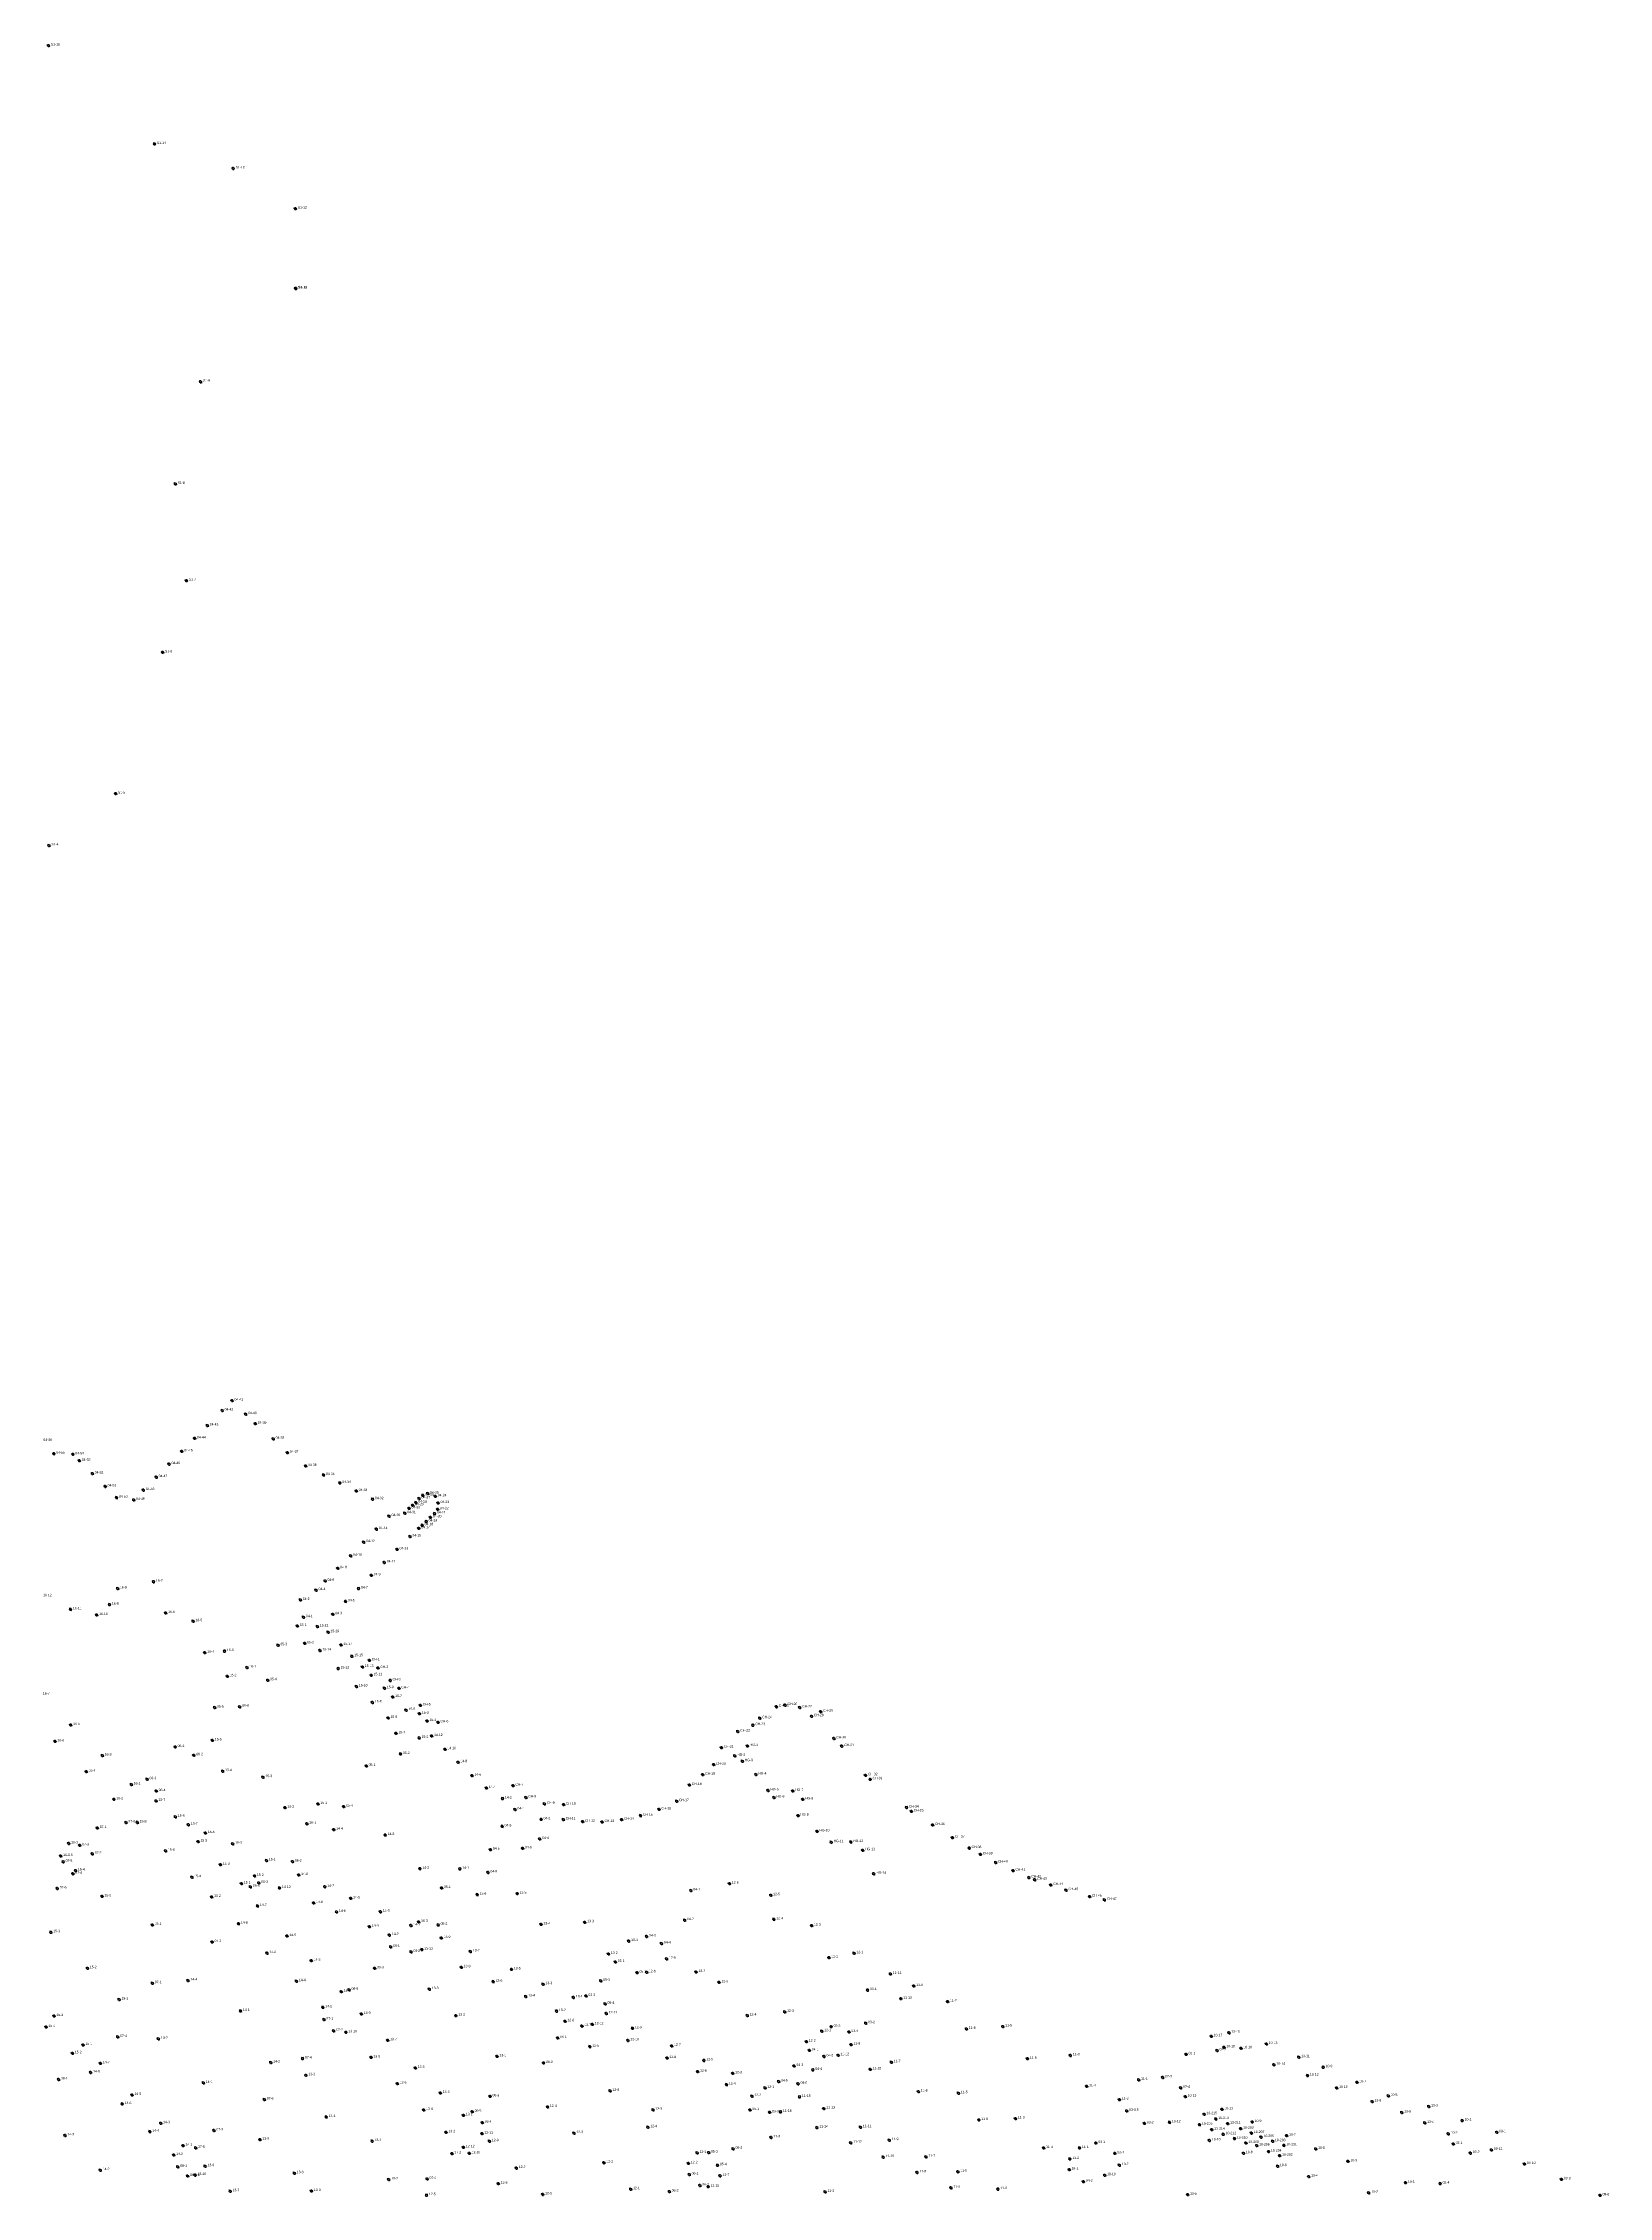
# Model space of a CAD drawing. Header units: inches. Extents: x 486468 to 494393, y 5455952 to 5461583.
# Drawn here: x 490430 to 491712, y 5459442 to 5461206 of the extents above; entities that cross this region are included whole.
import ezdxf

# ---------------------------------------------------------------- set-up
doc = ezdxf.new("R2010")
doc.units = ezdxf.units.IN
doc.header["$MEASUREMENT"] = 0
doc.layers.add('StreetLightingPoles', color=10, linetype='Continuous')

# ---------------------------------------------------------------- blocks, each defined once
blk = doc.blocks.new('Light')
at = {"color": 255}
for p, q in [((-0.7, 0.2), (-1.2, 0.4)), ((-0.4, 0.6), (-0.7, 1)), ((0, 0.7), (0, 1.2)), ((0.4, 0.6), (0.7, 1)), ((0.7, 0.2), (1.2, 0.4)), ((-0.7, -0.2), (-1.2, -0.4)), ((-0.4, -0.6), (-0.7, -1)), ((0, -0.8), (0, -1.3)), ((0.4, -0.6), (0.7, -1)), ((0.7, -0.2), (1.2, -0.4))]:
    blk.add_line(p, q, dxfattribs=at)
blk.add_circle((0, 0), 0.75, dxfattribs=at)

msp = doc.modelspace()

# ---------------------------------------------------------------- block references
at = {"layer": 'StreetLightingPoles'}
for p in [(490434.276, 5461203.746), (490521.176, 5461123.114), (490585.587, 5461103.136), (490636.508, 5461070.156), (490636.649, 5461004.906), (490636.852, 5461005.009), (490558.941, 5460928.462), (490538.152, 5460844.891), (490547.262, 5460765.673), (490527.813, 5460706.935), (490489.342, 5460591.26), (490434.713, 5460548.831), (490576.583, 5460086.251), (490584.622, 5460094.366), (490564.395, 5460073.948), (490595.8, 5460083.271), (490603.685, 5460075.442), (490438.747, 5460050.921), (490454.331, 5460050.388), (490543.431, 5460052.784), (490553.96, 5460063.413), (490618.344, 5460063.068), (490629.939, 5460051.714), (490459.633, 5460045.124), (490470.222, 5460034.612), (490522.56, 5460031.716), (490533.115, 5460042.371), (490644.841, 5460040.852), (490659.514, 5460033.489), (490480.809, 5460024.101), (490490.064, 5460014.914), (490504.072, 5460013.053), (490512.033, 5460021.089), (490672.902, 5460026.893), (490686.324, 5460020.326), (490699.609, 5460013.622), (490737.733, 5460014.199), (490740.838, 5460016.758), (490744.815, 5460018.258), (490751.025, 5460016.009), (490713.196, 5459999.762), (490726.012, 5460002.181), (490729.583, 5460006.135), (490732.455, 5460008.617), (490735.094, 5460010.788), (490743.565, 5459995.355), (490746.981, 5459998.766), (490750.396, 5460001.946), (490752.88, 5460005.357), (490753.354, 5460010.504), (490692.455, 5459978.475), (490702.794, 5459989.139), (490730.273, 5459983.091), (490737.505, 5459989.822), (490740.299, 5459992.303), (490681.808, 5459967.285), (490709.288, 5459961.857), (490719.78, 5459972.582), (490520.336, 5459946.014), (490660.821, 5459946.753), (490671.162, 5459957.1), (490698.653, 5459951.312), (490484.322, 5459927.357), (490490.911, 5459940.502), (490640.542, 5459931.224), (490653.464, 5459939.17), (490677.511, 5459930.005), (490688.162, 5459940.507), (490452.392, 5459923.448), (490473.778, 5459918.827), (490530.251, 5459920.45), (490552.699, 5459913.735), (490638.062, 5459909.886), (490643.104, 5459917.034), (490654.45, 5459909.382), (490667.09, 5459919.438), (490622.171, 5459894.085), (490644.126, 5459895.635), (490656.595, 5459889.796), (490663.235, 5459904.752), (490673.83, 5459894.269), (490562.303, 5459887.954), (490578.462, 5459889.245), (490596.805, 5459875.846), (490671.517, 5459875.02), (490682.723, 5459885.072), (490691.321, 5459876.316), (490697.095, 5459881.7), (490704.025, 5459875.392), (490580.697, 5459868.671), (490613.753, 5459865.414), (490686.439, 5459860.243), (490698.56, 5459869.484), (490709.337, 5459858.907), (490714.08, 5459865.262), (490721.238, 5459858.805), (490570.344, 5459843.075), (490590.978, 5459843.652), (490699.584, 5459847.226), (490716.21, 5459851.667), (490727.147, 5459840.922), (490738.066, 5459838.047), (490738.79, 5459844.846), (491030.238, 5459843.711), (491037.413, 5459845.064), (491049.352, 5459843.105), (491066.528, 5459839.621), (490452.543, 5459828.796), (490712.374, 5459834.561), (490718.761, 5459821.903), (490744.312, 5459832.045), (490748.004, 5459819.718), (490753.294, 5459830.956), (490998.652, 5459823.437), (491010.98, 5459828.641), (491016.611, 5459834.318), (491058.98, 5459835.951), (490439.713, 5459815.405), (490478.393, 5459803.766), (490538.102, 5459810.75), (490553.287, 5459803.997), (490568.512, 5459816.154), (490722.563, 5459804.974), (490737.843, 5459818.197), (490758.889, 5459808.912), (490985.293, 5459810.23), (490996.212, 5459803.48), (491006.581, 5459811.588), (491077.32, 5459817.756), (491083.771, 5459811.486), (490465.263, 5459790.556), (490515.024, 5459784.377), (490576.945, 5459790.975), (490609.917, 5459786.077), (490694.492, 5459795.264), (490769.534, 5459798.284), (490781.021, 5459787.272), (490969.995, 5459788.046), (490978.912, 5459796.313), (491002.364, 5459799.13), (491013.459, 5459788.228), (491103.168, 5459787.627), (491107.003, 5459784.325), (490487.893, 5459767.926), (490502.138, 5459780.021), (490522.372, 5459766.62), (490522.599, 5459774.676), (490792.842, 5459777.203), (490806.046, 5459768.581), (490814.67, 5459779.111), (490825.213, 5459769.424), (490948.573, 5459766.398), (490959.026, 5459779.642), (491023.397, 5459775.177), (491028.224, 5459769.408), (491043.63, 5459774.785), (491051.788, 5459767.905), (490497.786, 5459748.951), (490507.043, 5459748.926), (490538.324, 5459753.58), (490627.972, 5459761.044), (490654.906, 5459764.136), (490676.019, 5459761.91), (490816.287, 5459759.614), (490837.682, 5459751.532), (490840.395, 5459764.231), (490855.79, 5459751.37), (490856.014, 5459763.583), (490871.652, 5459749.659), (490887.571, 5459749.32), (490903.577, 5459751.241), (490919.018, 5459754.562), (490934.186, 5459759.665), (491048.036, 5459754.589), (491136.762, 5459761.21), (491140.73, 5459758.04), (490450.954, 5459731.815), (490474.333, 5459744.415), (490548.947, 5459747.094), (490556.844, 5459733.307), (490562.794, 5459740.338), (490585.244, 5459731.487), (490645.948, 5459747.914), (490667.917, 5459743.12), (490709.979, 5459738.662), (490805.768, 5459745.788), (490836.454, 5459735.504), (491063.597, 5459741.691), (491075.081, 5459732.815), (491091.197, 5459732.968), (491158.117, 5459746.865), (491174.385, 5459736.562), (490444.413, 5459721.46), (490446.384, 5459716.699), (490459.973, 5459730.261), (490470.239, 5459723.331), (490530.214, 5459725.757), (490575.138, 5459714.452), (490612.825, 5459717.819), (490634.093, 5459716.954), (490796.145, 5459726.732), (490822.473, 5459727.777), (491100.866, 5459726.224), (491188.07, 5459727.998), (491197.251, 5459722.87), (491209.7, 5459716.187), (490454.353, 5459706.986), (490456.479, 5459709.597), (490551.764, 5459704.197), (490592.282, 5459698.93), (490599.632, 5459696.281), (490603.049, 5459705.197), (490606.451, 5459699.49), (490639.235, 5459705.949), (490660.627, 5459696.329), (490738.373, 5459711.082), (490771.127, 5459711.03), (490794.185, 5459708.055), (490991.838, 5459698.929), (491109.997, 5459706.953), (491224.016, 5459709.505), (491236.932, 5459703.91), (491241.756, 5459702.045), (491254.876, 5459697.769), (490441.573, 5459694.954), (490478.214, 5459688.495), (490567.921, 5459688.002), (490605.478, 5459680.565), (490623.503, 5459695.379), (490651.389, 5459683.031), (490681.773, 5459686.819), (490756.177, 5459695.282), (490785.307, 5459689.882), (490818.072, 5459690.717), (490960.245, 5459693.271), (491025.604, 5459689.403), (491267.357, 5459693.554), (491286.654, 5459688.27), (491298.791, 5459685.628), (490519.303, 5459665.076), (490589.919, 5459666.094), (490670.13, 5459675.742), (490697.094, 5459663.644), (490706.075, 5459675.87), (490731.066, 5459664.651), (490737.358, 5459667.53), (490753.397, 5459665.12), (490837.604, 5459665.512), (490873.321, 5459667.258), (490955.148, 5459668.984), (491028.172, 5459669.697), (491059.062, 5459664.515), (490436.316, 5459659.112), (490568.314, 5459651.147), (490629.577, 5459655.969), (490713.47, 5459656.757), (490714.478, 5459647.143), (490731.144, 5459643.05), (490740.023, 5459644.823), (490755.88, 5459654.344), (490779.778, 5459643.339), (490909.38, 5459651.847), (490924.009, 5459655.66), (490936.155, 5459649.856), (490466.231, 5459629.622), (490613.275, 5459642.001), (490649.456, 5459635.792), (490701.325, 5459629.54), (490772.283, 5459630.427), (490813.395, 5459628.72), (490892.744, 5459641.339), (490898.412, 5459634.801), (490916.22, 5459626.036), (490923.968, 5459626.346), (490940.358, 5459637.347), (490964.53, 5459626.484), (491073.241, 5459638.241), (491093.774, 5459641.931), (491123.493, 5459624.982), (490519.354, 5459617.365), (490548.563, 5459619.606), (490637.337, 5459619.027), (490674.061, 5459610.387), (490680.464, 5459611.944), (490746.182, 5459612.51), (490798.4, 5459618.585), (490839.169, 5459616.555), (490886.436, 5459619.288), (490983.221, 5459618.084), (491104.852, 5459611.734), (491142.731, 5459615.084), (490438.943, 5459590.533), (490492.178, 5459604.007), (490591.584, 5459594.677), (490658.964, 5459597.598), (490690.475, 5459592.189), (490767.825, 5459590.843), (490825.076, 5459606.489), (490850.236, 5459594.535), (490864.084, 5459605.719), (490874.377, 5459606.964), (490890.021, 5459600.448), (490890.993, 5459592.611), (491006.366, 5459590.928), (491037.014, 5459593.91), (491132.115, 5459604.738), (491170.396, 5459602.214), (490432.383, 5459581.563), (490490.994, 5459573.424), (490659.882, 5459587.656), (490667.818, 5459578.389), (490677.824, 5459577.192), (490851.199, 5459572.539), (490857.203, 5459586.223), (490871.039, 5459582.269), (490879.596, 5459583.645), (490912.485, 5459580.395), (491067.39, 5459578.069), (491075.119, 5459581.734), (491089.662, 5459577.421), (491103.367, 5459584.646), (491185.751, 5459579.964), (491215.539, 5459581.881), (491386.254, 5459573.926), (491400.805, 5459576.783), (490453.943, 5459560.013), (490462.653, 5459566.824), (490524.405, 5459571.85), (490642.324, 5459555.725), (490698.429, 5459556.709), (490712.035, 5459570.639), (490801.554, 5459557.443), (490877.546, 5459565.424), (490908.785, 5459570.525), (490940.765, 5459556.156), (490944.455, 5459566.026), (491054.821, 5459569.555), (491057.237, 5459562.444), (491069.286, 5459557.423), (491080.709, 5459558.396), (491091.417, 5459567.009), (491235.772, 5459555.628), (491270.923, 5459558.24), (491365.663, 5459559.17), (491391.042, 5459562.286), (491396.621, 5459564.821), (491410.503, 5459564.11), (491431.347, 5459567.656), (491457.846, 5459556.805), (490442.653, 5459538.563), (490468.843, 5459544.314), (490476.883, 5459551.764), (490616.344, 5459552.417), (490645.032, 5459542.019), (490734.655, 5459548.01), (490839.635, 5459552.042), (490965.785, 5459544.916), (490970.855, 5459554.157), (490994.485, 5459543.537), (491032.033, 5459536.863), (491044.597, 5459549.643), (491060.094, 5459546.445), (491107.06, 5459546.8), (491124.303, 5459552.684), (491326.772, 5459538.231), (491346.521, 5459540.211), (491437.555, 5459550.591), (491465.051, 5459541.726), (491477.863, 5459548.606), (490502.754, 5459525.894), (490561.147, 5459535.784), (490611.039, 5459522.135), (490719.874, 5459535.179), (490755.135, 5459527.53), (490795.855, 5459524.771), (490894.076, 5459529.24), (490989.415, 5459534.287), (491010.265, 5459524.917), (491020.905, 5459531.668), (491048.05, 5459535.038), (491049.175, 5459524.34), (491146.461, 5459528.644), (491179.281, 5459527.326), (491284.252, 5459532.908), (491311.091, 5459522.04), (491361.27, 5459531.733), (491364.989, 5459524.544), (491488.853, 5459531.633), (491505.479, 5459536.225), (491517.87, 5459520.464), (491531.135, 5459525.152), (490494.714, 5459518.454), (490526.214, 5459502.734), (490661.704, 5459507.87), (490741.434, 5459513.629), (490774.075, 5459509.25), (490781.28, 5459512.14), (490789.514, 5459503.205), (490842.91, 5459516.083), (490929.274, 5459513.705), (491008.579, 5459513.566), (491024.725, 5459511.606), (491033.627, 5459512.025), (491069.065, 5459514.711), (491196.011, 5459505.417), (491225.936, 5459506.533), (491316.967, 5459512.832), (491331.472, 5459502.647), (491352.075, 5459503.445), (491376.617, 5459501.561), (491380.329, 5459510.098), (491389.993, 5459506.179), (491394.967, 5459514.106), (491399.727, 5459502.33), (491419.771, 5459503.74), (491542.136, 5459511.482), (491560.986, 5459503.045), (491564.278, 5459516.406), (491591.661, 5459504.907), (490447.93, 5459492.716), (490517.344, 5459495.824), (490544.534, 5459484.415), (490569.854, 5459496.815), (490607.499, 5459489.228), (490699.331, 5459488.101), (490759.754, 5459495.309), (490789.233, 5459494.173), (490795.292, 5459488.038), (490864.593, 5459494.61), (490925.003, 5459499.497), (491025.885, 5459491.096), (491063.385, 5459499.228), (491091.174, 5459486.709), (491099.008, 5459499.483), (491122.649, 5459488.877), (491291.747, 5459486.586), (491384.773, 5459488.645), (491386.632, 5459497.502), (491396.016, 5459493.723), (491405.292, 5459490.078), (491410.281, 5459498.255), (491414.672, 5459486.488), (491419.163, 5459494.665), (491423.419, 5459484.439), (491427.068, 5459491.376), (491436.418, 5459488.039), (491445.672, 5459484.572), (491447.961, 5459492.531), (491580.251, 5459494.081), (491584.348, 5459485.774), (491619.903, 5459495.356), (490536.964, 5459476.694), (490540.194, 5459466.994), (490554.799, 5459482.577), (490562.604, 5459467.575), (490764.644, 5459477.86), (490774.044, 5459483.029), (490778.799, 5459478.084), (490889.036, 5459470.379), (490958.178, 5459469.935), (490965.355, 5459478.473), (490974.72, 5459478.707), (490982.044, 5459468.336), (490994.827, 5459481.766), (491117.644, 5459474.979), (491152.697, 5459475.235), (491248.997, 5459482.496), (491270.499, 5459473.407), (491278.405, 5459482.496), (491307.297, 5459478.099), (491311.057, 5459468.418), (491412.599, 5459478.163), (491433.141, 5459479.499), (491440.512, 5459467.571), (491442.202, 5459476.16), (491471.719, 5459481.72), (491498.091, 5459471.52), (491598.359, 5459478.275), (491615.503, 5459480.897), (491642.647, 5459469.387), (490476.736, 5459464.33), (490548.266, 5459459.47), (490554.374, 5459460.275), (490635.621, 5459461.824), (490712.935, 5459456.679), (490744.289, 5459457.15), (490802.584, 5459453.231), (490817.415, 5459466.001), (490910.917, 5459448.709), (490958.901, 5459460.756), (490967.652, 5459451.786), (490974.393, 5459450.824), (490984.204, 5459459.725), (491145.423, 5459462.44), (491173.193, 5459449.88), (491178.846, 5459463.007), (491211.532, 5459448.798), (491270.038, 5459464.676), (491281.591, 5459454.89), (491298.948, 5459460.165), (491466.007, 5459459.055), (491545.246, 5459454.081), (491573.645, 5459453.336), (491672.923, 5459456.831), (490583.084, 5459447.095), (490649.639, 5459447.286), (490743.824, 5459443.839), (490838.974, 5459444.452), (490942.554, 5459446.781), (491070.116, 5459446.524), (491366.958, 5459444.264), (491515.174, 5459445.758), (491704.555, 5459443.649)]:
    msp.add_blockref('Light', p, dxfattribs=at)

# ---------------------------------------------------------------- texts
for s, p in [('S1-15', (490436.276, 5461203.746)), ('S1-14', (490523.176, 5461123.114)), ('S1-13', (490587.587, 5461103.136)), ('S1-12', (490638.508, 5461070.156)), ('S1-10', (490638.649, 5461004.906)), ('S1-11', (490638.852, 5461005.009)), ('S1-9', (490560.941, 5460928.462)), ('S1-8', (490540.152, 5460844.891)), ('S1-7', (490549.262, 5460765.673)), ('S1-6', (490529.813, 5460706.935)), ('S1-5', (490491.342, 5460591.26)), ('S1-4', (490436.713, 5460548.831)), ('04-42', (490578.583, 5460086.251)), ('04-41', (490586.622, 5460094.366)), ('04-40', (490597.8, 5460083.271)), ('04-43', (490566.395, 5460073.948)), ('04-39', (490605.685, 5460075.442)), ('04-56', (490430.217, 5460061.374)), ('04-55', (490440.747, 5460050.921)), ('04-54', (490456.331, 5460050.388)), ('04-45', (490545.431, 5460052.784)), ('04-44', (490555.96, 5460063.413)), ('04-38', (490620.344, 5460063.068)), ('04-37', (490631.939, 5460051.714)), ('04-53', (490461.633, 5460045.124)), ('04-52', (490472.222, 5460034.612)), ('04-47', (490524.56, 5460031.716)), ('04-46', (490535.115, 5460042.371)), ('04-36', (490646.841, 5460040.852)), ('04-35', (490661.514, 5460033.489)), ('04-51', (490482.809, 5460024.101)), ('04-50', (490492.064, 5460014.914)), ('04-49', (490506.072, 5460013.053)), ('04-48', (490514.033, 5460021.089)), ('04-34', (490674.902, 5460026.893)), ('04-33', (490688.324, 5460020.326)), ('04-32', (490701.609, 5460013.622)), ('04-27', (490739.733, 5460014.199)), ('04-26', (490742.838, 5460016.758)), ('04-25', (490746.815, 5460018.258)), ('04-24', (490753.025, 5460016.009)), ('04-16', (490715.196, 5459999.762)), ('04-31', (490728.012, 5460002.181)), ('04-30', (490731.583, 5460006.135)), ('04-29', (490734.455, 5460008.617)), ('04-28', (490737.094, 5460010.788)), ('04-19', (490745.565, 5459995.355)), ('04-20', (490748.981, 5459998.766)), ('04-21', (490752.396, 5460001.946)), ('04-22', (490754.88, 5460005.357)), ('04-23', (490755.354, 5460010.504)), ('04-12', (490694.455, 5459978.475)), ('04-14', (490704.794, 5459989.139)), ('04-15', (490732.273, 5459983.091)), ('04-17', (490739.505, 5459989.822)), ('04-18', (490742.299, 5459992.303)), ('04-10', (490683.808, 5459967.285)), ('04-11', (490711.288, 5459961.857)), ('04-13', (490721.78, 5459972.582)), ('16-7', (490522.336, 5459946.014)), ('04-6', (490662.821, 5459946.753)), ('04-8', (490673.162, 5459957.1)), ('04-9', (490700.653, 5459951.312)), ('16-12', (490429.973, 5459934.163)), ('16-8', (490486.322, 5459927.357)), ('16-9', (490492.911, 5459940.502)), ('04-2', (490642.542, 5459931.224)), ('04-4', (490655.464, 5459939.17)), ('04-5', (490679.511, 5459930.005)), ('04-7', (490690.162, 5459940.507)), ('16-11', (490454.392, 5459923.448)), ('16-10', (490475.778, 5459918.827)), ('16-6', (490532.251, 5459920.45)), ('16-5', (490554.699, 5459913.735)), ('05-1', (490640.062, 5459909.886)), ('04-1', (490645.104, 5459917.034)), ('15-21', (490656.45, 5459909.382)), ('04-3', (490669.09, 5459919.438)), ('16-3', (490580.462, 5459889.245)), ('05-3', (490624.171, 5459894.085)), ('05-2', (490646.126, 5459895.635)), ('15-14', (490658.595, 5459889.796)), ('15-19', (490665.235, 5459904.752)), ('15-17', (490675.83, 5459894.269)), ('16-4', (490564.303, 5459887.954)), ('16-1', (490598.805, 5459875.846)), ('15-12', (490673.517, 5459875.02)), ('15-15', (490684.723, 5459885.072)), ('15-13', (490693.321, 5459876.316)), ('CH-1', (490699.095, 5459881.7)), ('CH-2', (490706.025, 5459875.392)), ('16-7', (490429.752, 5459853.595)), ('16-2', (490582.697, 5459868.671)), ('05-4', (490615.753, 5459865.414)), ('15-10', (490688.439, 5459860.243)), ('15-11', (490700.56, 5459869.484)), ('15-9', (490711.337, 5459858.907)), ('CH-3', (490716.08, 5459865.262)), ('CH-4', (490723.238, 5459858.805)), ('05-5', (490572.344, 5459843.075)), ('05-6', (490592.978, 5459843.652)), ('15-8', (490701.584, 5459847.226)), ('15-7', (490718.21, 5459851.667)), ('15-5', (490729.147, 5459840.922)), ('15-3', (490740.066, 5459838.047)), ('CH-5', (490740.79, 5459844.846)), ('CH-25', (491032.238, 5459843.711)), ('CH-26', (491039.413, 5459845.064)), ('CH-27', (491051.352, 5459843.105)), ('CH-28', (491060.98, 5459835.951)), ('CH-29', (491068.528, 5459839.621)), ('16-5', (490454.543, 5459828.796)), ('15-6', (490714.374, 5459834.561)), ('15-4', (490720.761, 5459821.903)), ('15-2', (490739.843, 5459818.197)), ('15-1', (490746.312, 5459832.045)), ('14-12', (490750.004, 5459819.718)), ('CH-6', (490755.294, 5459830.956)), ('CH-22', (491000.652, 5459823.437)), ('CH-23', (491012.98, 5459828.641)), ('CH-24', (491018.611, 5459834.318)), ('16-6', (490441.713, 5459815.405)), ('16-3', (490480.393, 5459803.766)), ('06-1', (490540.102, 5459810.75)), ('06-2', (490555.287, 5459803.997)), ('15-5', (490570.512, 5459816.154)), ('05-2', (490724.563, 5459804.974)), ('14-10', (490760.889, 5459808.912)), ('CH-21', (490987.293, 5459810.23)), ('HG-2', (490998.212, 5459803.48)), ('HG-1', (491008.581, 5459811.588)), ('CH-30', (491079.32, 5459817.756)), ('CH-31', (491085.771, 5459811.486)), ('16-4', (490467.263, 5459790.556)), ('06-3', (490517.024, 5459784.377)), ('15-4', (490578.945, 5459790.975)), ('15-3', (490611.917, 5459786.077)), ('05-1', (490696.492, 5459795.264)), ('14-8', (490771.534, 5459798.284)), ('14-6', (490783.021, 5459787.272)), ('CH-19', (490971.995, 5459788.046)), ('CH-20', (490980.912, 5459796.313)), ('HG-3', (491004.364, 5459799.13)), ('HG-4', (491015.459, 5459788.228)), ('CH-32', (491105.168, 5459787.627)), ('CH-33', (491109.003, 5459784.325)), ('16-2', (490489.893, 5459767.926)), ('16-1', (490504.138, 5459780.021)), ('15-7', (490524.372, 5459766.62)), ('06-4', (490524.599, 5459774.676)), ('14-4', (490794.842, 5459777.203)), ('14-2', (490808.046, 5459768.581)), ('CH-7', (490816.67, 5459779.111)), ('CH-8', (490827.213, 5459769.424)), ('CH-17', (490950.573, 5459766.398)), ('CH-18', (490961.026, 5459779.642)), ('HG-5', (491025.397, 5459775.177)), ('HG-6', (491030.224, 5459769.408)), ('HG-7', (491045.63, 5459774.785)), ('HG-8', (491053.788, 5459767.905)), ('07-0.6', (490499.786, 5459748.951)), ('15-8', (490509.043, 5459748.926)), ('15-9', (490540.324, 5459753.58)), ('15-2', (490629.972, 5459761.044)), ('06-1', (490647.948, 5459747.914)), ('15-1', (490656.906, 5459764.136)), ('05-4', (490678.019, 5459761.91)), ('04-1', (490818.287, 5459759.614)), ('04-2', (490839.682, 5459751.532)), ('CH-9', (490842.395, 5459764.231)), ('CH-11', (490857.79, 5459751.37)), ('CH-10', (490858.014, 5459763.583)), ('CH-12', (490873.652, 5459749.659)), ('CH-13', (490889.571, 5459749.32)), ('CH-14', (490905.577, 5459751.241)), ('CH-15', (490921.018, 5459754.562)), ('CH-16', (490936.186, 5459759.665)), ('HG-9', (491050.036, 5459754.589)), ('CH-34', (491138.762, 5459761.21)), ('CH-35', (491142.73, 5459758.04)), ('16-1', (490452.954, 5459731.815)), ('07-3', (490461.973, 5459730.261)), ('07-1', (490476.333, 5459744.415)), ('15-7', (490550.947, 5459747.094)), ('15-5', (490558.844, 5459733.307)), ('15-5', (490564.794, 5459740.338)), ('15-3', (490587.244, 5459731.487)), ('14-4', (490669.917, 5459743.12)), ('14-3', (490711.979, 5459738.662)), ('04-3', (490807.768, 5459745.788)), ('04-4', (490838.454, 5459735.504)), ('HG-10', (491065.597, 5459741.691)), ('HG-11', (491077.081, 5459732.815)), ('HG-12', (491093.197, 5459732.968)), ('CH-36', (491160.117, 5459746.865)), ('CH-37', (491176.385, 5459736.562)), ('16-0.6', (490446.413, 5459721.46)), ('07-5', (490448.384, 5459716.699)), ('07-2', (490472.239, 5459723.331)), ('15-6', (490532.214, 5459725.757)), ('15-3', (490577.138, 5459714.452)), ('15-1', (490614.825, 5459717.819)), ('06-2', (490636.093, 5459716.954)), ('04-5', (490798.145, 5459726.732)), ('04-6', (490824.473, 5459727.777)), ('HG-13', (491102.866, 5459726.224)), ('CH-38', (491190.07, 5459727.998)), ('CH-39', (491199.251, 5459722.87)), ('CH-40', (491211.7, 5459716.187)), ('07-6', (490443.573, 5459694.954)), ('07-4', (490456.353, 5459706.986)), ('15-4', (490458.479, 5459709.597)), ('15-4', (490553.764, 5459704.197)), ('15-1', (490594.282, 5459698.93)), ('06-5', (490601.632, 5459696.281)), ('15-2', (490605.049, 5459705.197)), ('06-3', (490608.451, 5459699.49)), ('14-10', (490625.503, 5459695.379)), ('14-9', (490641.235, 5459705.949)), ('14-7', (490662.627, 5459696.329)), ('14-2', (490740.373, 5459711.082)), ('05-1', (490758.177, 5459695.282)), ('14-1', (490773.127, 5459711.03)), ('04-8', (490796.185, 5459708.055)), ('12-6', (490993.838, 5459698.929)), ('HG-14', (491111.997, 5459706.953)), ('CH-41', (491226.016, 5459709.505)), ('CH-42', (491238.932, 5459703.91)), ('CH-43', (491243.756, 5459702.045)), ('CH-44', (491256.876, 5459697.769)), ('15-2', (490480.214, 5459688.495)), ('15-2', (490569.921, 5459688.002)), ('14-7', (490607.478, 5459680.565)), ('14-8', (490653.389, 5459683.031)), ('14-5', (490683.773, 5459686.819)), ('13-6', (490787.307, 5459689.882)), ('13-5', (490820.072, 5459690.717)), ('04-1', (490962.245, 5459693.271)), ('12-5', (491027.604, 5459689.403)), ('CH-45', (491269.357, 5459693.554)), ('CH-46', (491288.654, 5459688.27)), ('CH-47', (491300.791, 5459685.628)), ('15-1', (490521.303, 5459665.076)), ('14-8', (490591.919, 5459666.094)), ('14-6', (490672.13, 5459675.742)), ('14-4', (490699.094, 5459663.644)), ('14-3', (490708.075, 5459675.87)), ('14-1', (490733.066, 5459664.651)), ('05-3', (490739.358, 5459667.53)), ('05-2', (490755.397, 5459665.12)), ('13-4', (490839.604, 5459665.512)), ('13-3', (490875.321, 5459667.258)), ('04-2', (490957.148, 5459668.984)), ('12-4', (491030.172, 5459669.697)), ('12-3', (491061.062, 5459664.515)), ('15-3', (490438.316, 5459659.112)), ('07-2', (490570.314, 5459651.147)), ('14-6', (490615.275, 5459642.001)), ('14-5', (490631.577, 5459655.969)), ('14-2', (490715.47, 5459656.757)), ('06-1', (490716.478, 5459647.143)), ('06-2', (490733.144, 5459643.05)), ('13-10', (490742.023, 5459644.823)), ('13-9', (490757.88, 5459654.344)), ('13-7', (490781.778, 5459643.339)), ('13-1', (490911.38, 5459651.847)), ('04-3', (490926.009, 5459655.66)), ('04-4', (490938.155, 5459649.856)), ('12-1', (491095.774, 5459641.931)), ('15-2', (490468.231, 5459629.622)), ('14-3', (490651.456, 5459635.792)), ('06-3', (490703.325, 5459629.54)), ('13-8', (490774.283, 5459630.427)), ('13-5', (490815.395, 5459628.72)), ('13-2', (490894.744, 5459641.339)), ('05-1', (490900.412, 5459634.801)), ('05-2', (490918.22, 5459626.036)), ('12-6', (490925.968, 5459626.346)), ('12-9', (490942.358, 5459637.347)), ('12-7', (490966.53, 5459626.484)), ('12-2', (491075.241, 5459638.241)), ('11-11', (491125.493, 5459624.982)), ('07-1', (490521.354, 5459617.365)), ('14-4', (490550.563, 5459619.606)), ('14-4', (490639.337, 5459619.027)), ('14-1', (490676.061, 5459610.387)), ('06-5', (490682.464, 5459611.944)), ('13-3', (490748.182, 5459612.51)), ('13-6', (490800.4, 5459618.585)), ('13-3', (490841.169, 5459616.555)), ('05-5', (490876.377, 5459606.964)), ('05-3', (490888.436, 5459619.288)), ('12-5', (490985.221, 5459618.084)), ('03-1', (491106.852, 5459611.734)), ('11-9', (491144.731, 5459615.084)), ('15-3', (490440.943, 5459590.533)), ('15-1', (490494.178, 5459604.007)), ('14-1', (490593.584, 5459594.677)), ('14-2', (490660.964, 5459597.598)), ('13-9', (490692.475, 5459592.189)), ('13-2', (490769.825, 5459590.843)), ('13-4', (490827.076, 5459606.489)), ('13-2', (490852.236, 5459594.535)), ('13-1', (490866.084, 5459605.719)), ('05-4', (490892.021, 5459600.448)), ('12-11', (490892.993, 5459592.611)), ('12-4', (491008.366, 5459590.928)), ('12-3', (491039.014, 5459593.91)), ('11-10', (491134.115, 5459604.738)), ('11-7', (491172.396, 5459602.214)), ('15-4', (490434.383, 5459581.563)), ('07-4', (490492.994, 5459573.424)), ('14-2', (490526.405, 5459571.85)), ('07-1', (490661.882, 5459587.656)), ('07-2', (490669.818, 5459578.389)), ('13-10', (490679.824, 5459577.192)), ('06-1', (490853.199, 5459572.539)), ('12-8', (490859.203, 5459586.223)), ('12-7', (490873.039, 5459582.269)), ('12-12', (490881.596, 5459583.645)), ('12-9', (490914.485, 5459580.395)), ('12-1', (491069.39, 5459578.069)), ('03-3', (491077.119, 5459581.734)), ('03-4', (491091.662, 5459577.421)), ('03-2', (491105.367, 5459584.646)), ('11-8', (491187.751, 5459579.964)), ('11-5', (491217.539, 5459581.881)), ('10-17', (491388.254, 5459573.926)), ('10-15', (491402.805, 5459576.783)), ('15-2', (490455.943, 5459560.013)), ('15-1', (490464.653, 5459566.824)), ('07-4', (490644.324, 5459555.725)), ('13-8', (490700.429, 5459556.709)), ('13-7', (490714.035, 5459570.639)), ('13-1', (490803.554, 5459557.443)), ('12-5', (490879.546, 5459565.424)), ('12-10', (490910.785, 5459570.525)), ('12-8', (490942.765, 5459556.156)), ('12-7', (490946.455, 5459566.026)), ('12-5', (490972.855, 5459554.157)), ('12-2', (491056.821, 5459569.555)), ('04-1', (491059.237, 5459562.444)), ('04-2', (491071.286, 5459557.423)), ('11-12', (491082.709, 5459558.396)), ('11-9', (491093.417, 5459567.009)), ('11-6', (491237.772, 5459555.628)), ('11-3', (491272.923, 5459558.24)), ('02-1', (491367.663, 5459559.17)), ('02-2', (491393.042, 5459562.286)), ('10-18', (491398.621, 5459564.821)), ('10-16', (491412.503, 5459564.11)), ('10-13', (491433.347, 5459567.656)), ('10-11', (491459.846, 5459556.805)), ('08-1', (490444.653, 5459538.563)), ('14-8', (490470.843, 5459544.314)), ('14-7', (490478.883, 5459551.764)), ('14-2', (490618.344, 5459552.417)), ('13-3', (490647.032, 5459542.019)), ('13-5', (490736.655, 5459548.01)), ('06-2', (490841.635, 5459552.042)), ('12-6', (490967.785, 5459544.916)), ('12-3', (490996.485, 5459543.537)), ('04-5', (491034.033, 5459536.863)), ('04-3', (491046.597, 5459549.643)), ('04-4', (491062.094, 5459546.445)), ('11-10', (491109.06, 5459546.8)), ('11-7', (491126.303, 5459552.684)), ('11-1', (491328.772, 5459538.231)), ('02-3', (491348.521, 5459540.211)), ('10-14', (491439.555, 5459550.591)), ('10-12', (491467.051, 5459541.726)), ('10-9', (491479.863, 5459548.606)), ('10-7', (491507.479, 5459536.225)), ('14-6', (490496.714, 5459518.454)), ('14-5', (490504.754, 5459525.894)), ('14-1', (490563.147, 5459535.784)), ('07-6', (490613.039, 5459522.135)), ('13-6', (490721.874, 5459535.179)), ('13-3', (490757.135, 5459527.53)), ('06-3', (490797.855, 5459524.771)), ('12-6', (490896.076, 5459529.24)), ('12-4', (490991.415, 5459534.287)), ('12-2', (491012.265, 5459524.917)), ('12-1', (491022.905, 5459531.668)), ('04-6', (491050.05, 5459535.038)), ('11-15', (491051.175, 5459524.34)), ('11-8', (491148.461, 5459528.644)), ('11-5', (491181.281, 5459527.326)), ('11-4', (491286.252, 5459532.908)), ('11-2', (491313.091, 5459522.04)), ('02-4', (491363.27, 5459531.733)), ('10-13', (491366.989, 5459524.544)), ('10-10', (491490.853, 5459531.633)), ('10-8', (491519.87, 5459520.464)), ('10-5', (491533.135, 5459525.152)), ('14-3', (490528.214, 5459502.734)), ('13-4', (490663.704, 5459507.87)), ('13-4', (490743.434, 5459513.629)), ('13-1', (490776.075, 5459509.25)), ('06-5', (490783.28, 5459512.14)), ('06-4', (490791.514, 5459503.205)), ('12-4', (490844.91, 5459516.083)), ('12-3', (490931.274, 5459513.705)), ('05-1', (491010.579, 5459513.566)), ('05-0.6', (491026.725, 5459511.606)), ('11-16', (491035.627, 5459512.025)), ('11-13', (491071.065, 5459514.711)), ('11-6', (491198.011, 5459505.417)), ('11-3', (491227.936, 5459506.533)), ('03-0.5', (491318.967, 5459512.832)), ('03-2', (491333.472, 5459502.647)), ('10-12', (491354.075, 5459503.445)), ('10-216', (491378.617, 5459501.561)), ('10-215', (491382.329, 5459510.098)), ('10-213', (491391.993, 5459506.179)), ('10-11', (491396.967, 5459514.106)), ('10-211', (491401.727, 5459502.33)), ('10-9', (491421.771, 5459503.74)), ('10-6', (491544.136, 5459511.482)), ('10-4', (491562.986, 5459503.045)), ('10-3', (491566.278, 5459516.406)), ('10-1', (491593.661, 5459504.907)), ('14-3', (490449.93, 5459492.716)), ('14-4', (490519.344, 5459495.824)), ('14-1', (490546.534, 5459484.415)), ('07-3', (490571.854, 5459496.815)), ('13-9', (490609.499, 5459489.228)), ('13-1', (490701.331, 5459488.101)), ('13-2', (490761.754, 5459495.309)), ('12-11', (490791.233, 5459494.173)), ('12-9', (490797.292, 5459488.038)), ('12-3', (490866.593, 5459494.61)), ('12-4', (490927.003, 5459499.497)), ('11-3', (491027.885, 5459491.096)), ('11-14', (491065.385, 5459499.228)), ('11-12', (491093.174, 5459486.709)), ('11-11', (491101.008, 5459499.483)), ('11-9', (491124.649, 5459488.877)), ('03-1', (491293.747, 5459486.586)), ('10-10', (491386.773, 5459488.645)), ('10-214', (491388.632, 5459497.502)), ('10-212', (491398.016, 5459493.723)), ('10-210', (491407.292, 5459490.078)), ('10-209', (491412.281, 5459498.255)), ('10-208', (491416.672, 5459486.488)), ('10-207', (491421.163, 5459494.665)), ('10-206', (491425.419, 5459484.439)), ('10-205', (491429.068, 5459491.376)), ('10-203', (491438.418, 5459488.039)), ('10-201', (491447.672, 5459484.572)), ('10-7', (491449.961, 5459492.531)), ('10-2', (491582.251, 5459494.081)), ('02-1', (491586.348, 5459485.774)), ('09-1', (491621.903, 5459495.356)), ('14-2', (490538.964, 5459476.694)), ('08-1', (490542.194, 5459466.994)), ('07-5', (490556.799, 5459482.577)), ('13-9', (490564.604, 5459467.575)), ('07-2', (490766.644, 5459477.86)), ('12-12', (490776.044, 5459483.029)), ('12-10', (490780.799, 5459478.084)), ('12-7', (490819.415, 5459466.001)), ('12-2', (490891.036, 5459470.379)), ('12-2', (490960.178, 5459469.935)), ('12-1', (490967.355, 5459478.473)), ('05-3', (490976.72, 5459478.707)), ('05-4', (490984.044, 5459468.336)), ('05-2', (490996.827, 5459481.766)), ('11-10', (491119.644, 5459474.979)), ('11-7', (491154.697, 5459475.235)), ('11-4', (491250.997, 5459482.496)), ('11-2', (491272.499, 5459473.407)), ('11-1', (491280.405, 5459482.496)), ('03-4', (491309.297, 5459478.099)), ('10-7', (491313.057, 5459468.418)), ('10-8', (491414.599, 5459478.163)), ('10-204', (491435.141, 5459479.499)), ('10-6', (491442.512, 5459467.571)), ('10-202', (491444.202, 5459476.16)), ('10-5', (491473.719, 5459481.72)), ('10-3', (491500.091, 5459471.52)), ('02-2', (491600.359, 5459478.275)), ('09-12', (491617.503, 5459480.897)), ('09-10', (491644.647, 5459469.387)), ('14-2', (490478.736, 5459464.33)), ('08-0.6', (490550.266, 5459459.47)), ('13-10', (490556.374, 5459460.275)), ('13-6', (490637.621, 5459461.824)), ('13-2', (490714.935, 5459456.679)), ('07-4', (490746.289, 5459457.15)), ('12-8', (490804.584, 5459453.231)), ('12-1', (490912.917, 5459448.709)), ('06-1', (490960.901, 5459460.756)), ('06-2', (490969.652, 5459451.786)), ('11-10', (490976.393, 5459450.824)), ('11-7', (490986.204, 5459459.725)), ('11-8', (491147.423, 5459462.44)), ('11-6', (491175.193, 5459449.88)), ('11-5', (491180.846, 5459463.007)), ('11-3', (491213.532, 5459448.798)), ('04-1', (491272.038, 5459464.676)), ('04-2', (491283.591, 5459454.89)), ('10-10', (491300.948, 5459460.165)), ('10-4', (491468.007, 5459459.055)), ('10-1', (491547.246, 5459454.081)), ('02-4', (491575.645, 5459453.336)), ('09-8', (491674.923, 5459456.831)), ('13-7', (490585.084, 5459447.095)), ('13-3', (490651.639, 5459447.286)), ('12-5', (490745.824, 5459443.839)), ('12-5', (490840.974, 5459444.452)), ('06-3', (490944.554, 5459446.781)), ('11-2', (491072.116, 5459446.524)), ('10-5', (491368.958, 5459444.264)), ('10-2', (491517.174, 5459445.758)), ('09-6', (491706.555, 5459443.649))]:
    msp.add_text(s, height=2, dxfattribs=at).set_placement(p)

doc.saveas('drawing.dxf')
